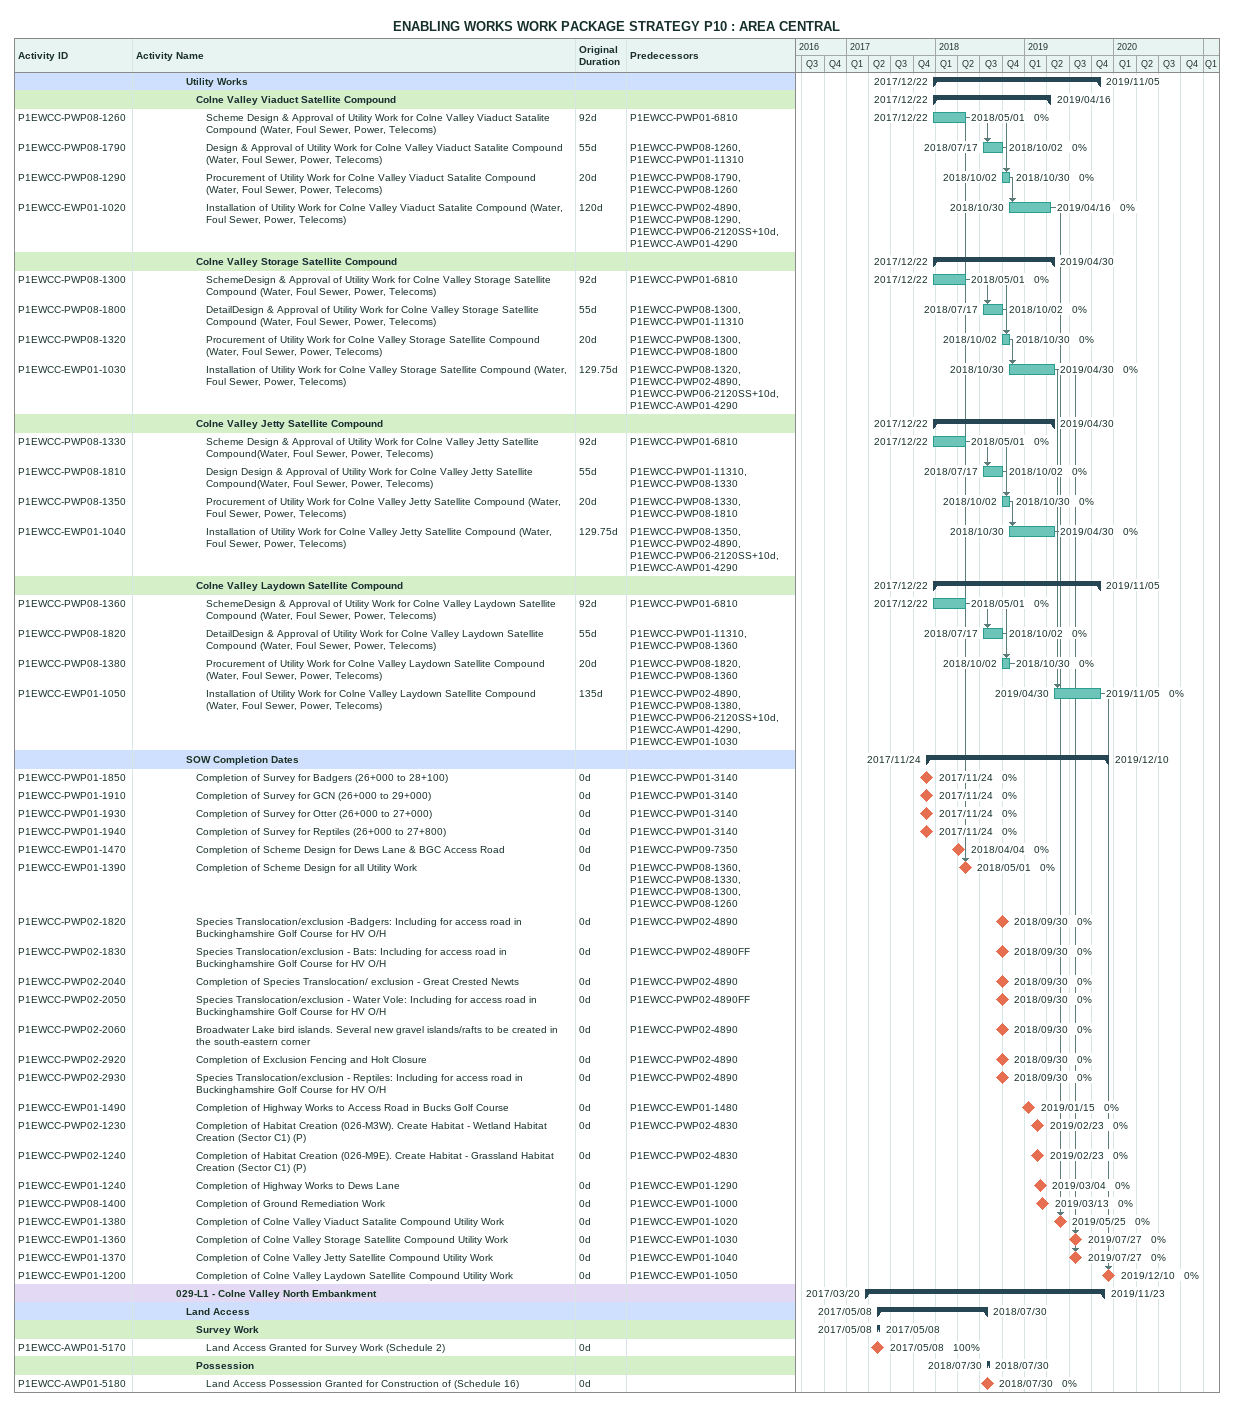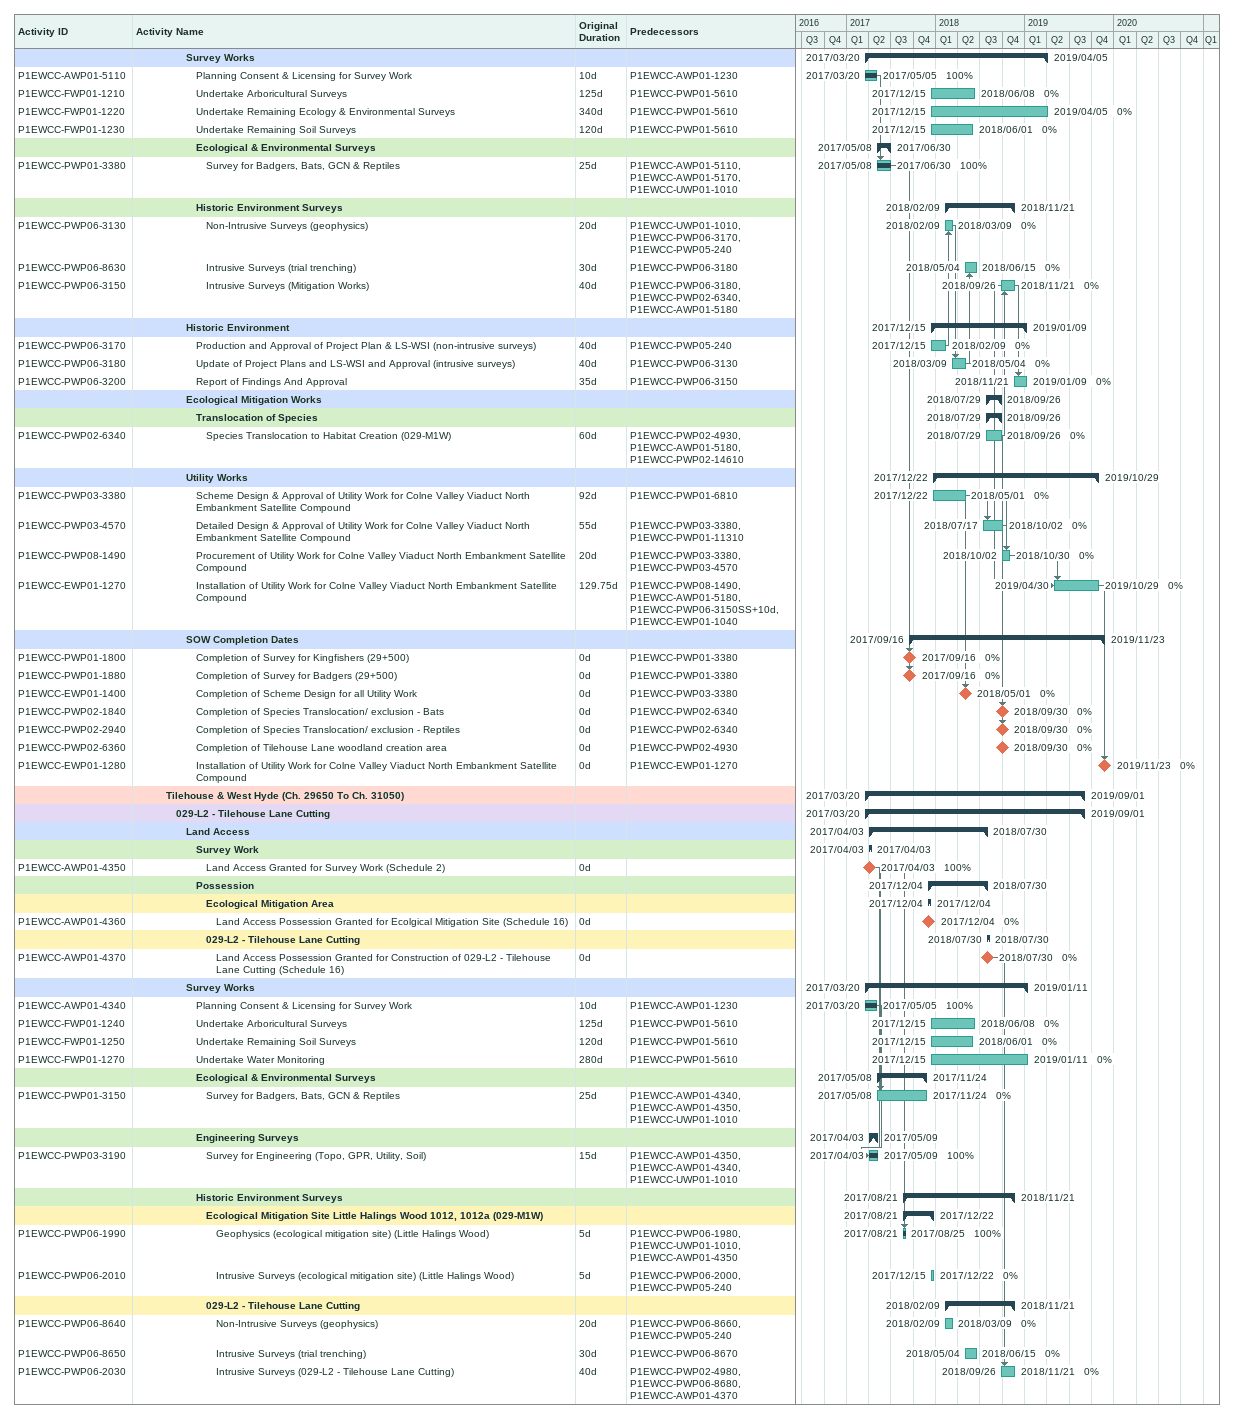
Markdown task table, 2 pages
ENABLING WORKS WORK PACKAGE STRATEGY P10 : AREA CENTRAL

| ID | Level | Task | Original duration | Start | Finish | Predecessors | % complete |
|---|---|---|---|---|---|---|---|
|  | 6 | **Utility Works** |  | 2017-12-22 | 2019-11-05 |  |  |
|  | 7 | **Colne Valley Viaduct Satellite Compound** |  | 2017-12-22 | 2019-04-16 |  |  |
| P1EWCC-PWP08-1260 | 8 | Scheme Design & Approval of Utility Work for Colne Valley Viaduct Satalite Compound (Water, Foul Sewer, Power, Telecoms) | 92d | 2017-12-22 | 2018-05-01 | P1EWCC-PWP01-6810 | 0 |
| P1EWCC-PWP08-1790 | 8 | Design & Approval of Utility Work for Colne Valley Viaduct Satalite Compound (Water, Foul Sewer, Power, Telecoms) | 55d | 2018-07-17 | 2018-10-02 | P1EWCC-PWP08-1260, P1EWCC-PWP01-11310 | 0 |
| P1EWCC-PWP08-1290 | 8 | Procurement of Utility Work for Colne Valley Viaduct Satalite Compound (Water, Foul Sewer, Power, Telecoms) | 20d | 2018-10-02 | 2018-10-30 | P1EWCC-PWP08-1790, P1EWCC-PWP08-1260 | 0 |
| P1EWCC-EWP01-1020 | 8 | Installation of Utility Work for Colne Valley Viaduct Satalite Compound (Water, Foul Sewer, Power, Telecoms) | 120d | 2018-10-30 | 2019-04-16 | P1EWCC-PWP02-4890, P1EWCC-PWP08-1290, P1EWCC-PWP06-2120SS+10d, P1EWCC-AWP01-4290 | 0 |
|  | 7 | **Colne Valley Storage Satellite Compound** |  | 2017-12-22 | 2019-04-30 |  |  |
| P1EWCC-PWP08-1300 | 8 | SchemeDesign & Approval of Utility Work for Colne Valley Storage Satellite Compound (Water, Foul Sewer, Power, Telecoms) | 92d | 2017-12-22 | 2018-05-01 | P1EWCC-PWP01-6810 | 0 |
| P1EWCC-PWP08-1800 | 8 | DetailDesign & Approval of Utility Work for Colne Valley Storage Satellite Compound (Water, Foul Sewer, Power, Telecoms) | 55d | 2018-07-17 | 2018-10-02 | P1EWCC-PWP08-1300, P1EWCC-PWP01-11310 | 0 |
| P1EWCC-PWP08-1320 | 8 | Procurement of Utility Work for Colne Valley Storage Satellite Compound (Water, Foul Sewer, Power, Telecoms) | 20d | 2018-10-02 | 2018-10-30 | P1EWCC-PWP08-1300, P1EWCC-PWP08-1800 | 0 |
| P1EWCC-EWP01-1030 | 8 | Installation of Utility Work for Colne Valley Storage Satellite Compound (Water, Foul Sewer, Power, Telecoms) | 129.75d | 2018-10-30 | 2019-04-30 | P1EWCC-PWP08-1320, P1EWCC-PWP02-4890, P1EWCC-PWP06-2120SS+10d, P1EWCC-AWP01-4290 | 0 |
|  | 7 | **Colne Valley Jetty Satellite Compound** |  | 2017-12-22 | 2019-04-30 |  |  |
| P1EWCC-PWP08-1330 | 8 | Scheme Design & Approval of Utility Work for Colne Valley Jetty Satellite Compound(Water, Foul Sewer, Power, Telecoms) | 92d | 2017-12-22 | 2018-05-01 | P1EWCC-PWP01-6810 | 0 |
| P1EWCC-PWP08-1810 | 8 | Design Design & Approval of Utility Work for Colne Valley Jetty Satellite Compound(Water, Foul Sewer, Power, Telecoms) | 55d | 2018-07-17 | 2018-10-02 | P1EWCC-PWP01-11310, P1EWCC-PWP08-1330 | 0 |
| P1EWCC-PWP08-1350 | 8 | Procurement of Utility Work for Colne Valley Jetty Satellite Compound (Water, Foul Sewer, Power, Telecoms) | 20d | 2018-10-02 | 2018-10-30 | P1EWCC-PWP08-1330, P1EWCC-PWP08-1810 | 0 |
| P1EWCC-EWP01-1040 | 8 | Installation of Utility Work for Colne Valley Jetty Satellite Compound (Water, Foul Sewer, Power, Telecoms) | 129.75d | 2018-10-30 | 2019-04-30 | P1EWCC-PWP08-1350, P1EWCC-PWP02-4890, P1EWCC-PWP06-2120SS+10d, P1EWCC-AWP01-4290 | 0 |
|  | 7 | **Colne Valley Laydown Satellite Compound** |  | 2017-12-22 | 2019-11-05 |  |  |
| P1EWCC-PWP08-1360 | 8 | SchemeDesign & Approval of Utility Work for Colne Valley Laydown Satellite Compound (Water, Foul Sewer, Power, Telecoms) | 92d | 2017-12-22 | 2018-05-01 | P1EWCC-PWP01-6810 | 0 |
| P1EWCC-PWP08-1820 | 8 | DetailDesign & Approval of Utility Work for Colne Valley Laydown Satellite Compound (Water, Foul Sewer, Power, Telecoms) | 55d | 2018-07-17 | 2018-10-02 | P1EWCC-PWP01-11310, P1EWCC-PWP08-1360 | 0 |
| P1EWCC-PWP08-1380 | 8 | Procurement of Utility Work for Colne Valley Laydown Satellite Compound (Water, Foul Sewer, Power, Telecoms) | 20d | 2018-10-02 | 2018-10-30 | P1EWCC-PWP08-1820, P1EWCC-PWP08-1360 | 0 |
| P1EWCC-EWP01-1050 | 8 | Installation of Utility Work for Colne Valley Laydown Satellite Compound (Water, Foul Sewer, Power, Telecoms) | 135d | 2019-04-30 | 2019-11-05 | P1EWCC-PWP02-4890, P1EWCC-PWP08-1380, P1EWCC-PWP06-2120SS+10d, P1EWCC-AWP01-4290, P1EWCC-EWP01-1030 | 0 |
|  | 6 | **SOW Completion Dates** |  | 2017-11-24 | 2019-12-10 |  |  |
| P1EWCC-PWP01-1850 | 7 | Completion of Survey for Badgers (26+000 to 28+100) | 0d | 2017-11-24 | 2017-11-24 | P1EWCC-PWP01-3140 | 0 |
| P1EWCC-PWP01-1910 | 7 | Completion of Survey for GCN (26+000 to 29+000) | 0d | 2017-11-24 | 2017-11-24 | P1EWCC-PWP01-3140 | 0 |
| P1EWCC-PWP01-1930 | 7 | Completion of Survey for Otter (26+000 to 27+000) | 0d | 2017-11-24 | 2017-11-24 | P1EWCC-PWP01-3140 | 0 |
| P1EWCC-PWP01-1940 | 7 | Completion of Survey for Reptiles (26+000 to 27+800) | 0d | 2017-11-24 | 2017-11-24 | P1EWCC-PWP01-3140 | 0 |
| P1EWCC-EWP01-1470 | 7 | Completion of Scheme Design for Dews Lane & BGC Access Road | 0d | 2018-04-04 | 2018-04-04 | P1EWCC-PWP09-7350 | 0 |
| P1EWCC-EWP01-1390 | 7 | Completion of Scheme Design for all Utility Work | 0d | 2018-05-01 | 2018-05-01 | P1EWCC-PWP08-1360, P1EWCC-PWP08-1330, P1EWCC-PWP08-1300, P1EWCC-PWP08-1260 | 0 |
| P1EWCC-PWP02-1820 | 7 | Species Translocation/exclusion -Badgers: Including for access road in Buckinghamshire Golf Course for HV O/H | 0d | 2018-09-30 | 2018-09-30 | P1EWCC-PWP02-4890 | 0 |
| P1EWCC-PWP02-1830 | 7 | Species Translocation/exclusion - Bats: Including for access road in Buckinghamshire Golf Course for HV O/H | 0d | 2018-09-30 | 2018-09-30 | P1EWCC-PWP02-4890FF | 0 |
| P1EWCC-PWP02-2040 | 7 | Completion of Species Translocation/ exclusion - Great Crested Newts | 0d | 2018-09-30 | 2018-09-30 | P1EWCC-PWP02-4890 | 0 |
| P1EWCC-PWP02-2050 | 7 | Species Translocation/exclusion - Water Vole: Including for access road in Buckinghamshire Golf Course for HV O/H | 0d | 2018-09-30 | 2018-09-30 | P1EWCC-PWP02-4890FF | 0 |
| P1EWCC-PWP02-2060 | 7 | Broadwater Lake bird islands. Several new gravel islands/rafts to be created in the south-eastern corner | 0d | 2018-09-30 | 2018-09-30 | P1EWCC-PWP02-4890 | 0 |
| P1EWCC-PWP02-2920 | 7 | Completion of Exclusion Fencing and Holt Closure | 0d | 2018-09-30 | 2018-09-30 | P1EWCC-PWP02-4890 | 0 |
| P1EWCC-PWP02-2930 | 7 | Species Translocation/exclusion - Reptiles: Including for access road in Buckinghamshire Golf Course for HV O/H | 0d | 2018-09-30 | 2018-09-30 | P1EWCC-PWP02-4890 | 0 |
| P1EWCC-EWP01-1490 | 7 | Completion of Highway Works to Access Road in Bucks Golf Course | 0d | 2019-01-15 | 2019-01-15 | P1EWCC-EWP01-1480 | 0 |
| P1EWCC-PWP02-1230 | 7 | Completion of Habitat Creation (026-M3W). Create Habitat - Wetland Habitat Creation (Sector C1) (P) | 0d | 2019-02-23 | 2019-02-23 | P1EWCC-PWP02-4830 | 0 |
| P1EWCC-PWP02-1240 | 7 | Completion of Habitat Creation (026-M9E). Create Habitat - Grassland Habitat Creation (Sector C1) (P) | 0d | 2019-02-23 | 2019-02-23 | P1EWCC-PWP02-4830 | 0 |
| P1EWCC-EWP01-1240 | 7 | Completion of Highway Works to Dews Lane | 0d | 2019-03-04 | 2019-03-04 | P1EWCC-EWP01-1290 | 0 |
| P1EWCC-PWP08-1400 | 7 | Completion of Ground Remediation Work | 0d | 2019-03-13 | 2019-03-13 | P1EWCC-EWP01-1000 | 0 |
| P1EWCC-EWP01-1380 | 7 | Completion of Colne Valley Viaduct Satalite Compound Utility Work | 0d | 2019-05-25 | 2019-05-25 | P1EWCC-EWP01-1020 | 0 |
| P1EWCC-EWP01-1360 | 7 | Completion of Colne Valley Storage Satellite Compound Utility Work | 0d | 2019-07-27 | 2019-07-27 | P1EWCC-EWP01-1030 | 0 |
| P1EWCC-EWP01-1370 | 7 | Completion of Colne Valley Jetty Satellite Compound Utility Work | 0d | 2019-07-27 | 2019-07-27 | P1EWCC-EWP01-1040 | 0 |
| P1EWCC-EWP01-1200 | 7 | Completion of Colne Valley Laydown Satellite Compound Utility Work | 0d | 2019-12-10 | 2019-12-10 | P1EWCC-EWP01-1050 | 0 |
|  | 5 | **029-L1 - Colne Valley North Embankment** |  | 2017-03-20 | 2019-11-23 |  |  |
|  | 6 | **Land Access** |  | 2017-05-08 | 2018-07-30 |  |  |
|  | 7 | **Survey Work** |  | 2017-05-08 | 2017-05-08 |  |  |
| P1EWCC-AWP01-5170 | 8 | Land Access Granted for Survey Work (Schedule 2) | 0d | 2017-05-08 | 2017-05-08 |  | 100 |
|  | 7 | **Possession** |  | 2018-07-30 | 2018-07-30 |  |  |
| P1EWCC-AWP01-5180 | 8 | Land Access Possession Granted for Construction of (Schedule 16) | 0d | 2018-07-30 | 2018-07-30 |  | 0 |
|  | 6 | **Survey Works** |  | 2017-03-20 | 2019-04-05 |  |  |
| P1EWCC-AWP01-5110 | 7 | Planning Consent & Licensing for Survey Work | 10d | 2017-03-20 | 2017-05-05 | P1EWCC-AWP01-1230 | 100 |
| P1EWCC-FWP01-1210 | 7 | Undertake Arboricultural Surveys | 125d | 2017-12-15 | 2018-06-08 | P1EWCC-PWP01-5610 | 0 |
| P1EWCC-FWP01-1220 | 7 | Undertake Remaining Ecology & Environmental Surveys | 340d | 2017-12-15 | 2019-04-05 | P1EWCC-PWP01-5610 | 0 |
| P1EWCC-FWP01-1230 | 7 | Undertake Remaining Soil Surveys | 120d | 2017-12-15 | 2018-06-01 | P1EWCC-PWP01-5610 | 0 |
|  | 7 | **Ecological & Environmental Surveys** |  | 2017-05-08 | 2017-06-30 |  |  |
| P1EWCC-PWP01-3380 | 8 | Survey for Badgers, Bats, GCN & Reptiles | 25d | 2017-05-08 | 2017-06-30 | P1EWCC-AWP01-5110, P1EWCC-AWP01-5170, P1EWCC-UWP01-1010 | 100 |
|  | 7 | **Historic Environment Surveys** |  | 2018-02-09 | 2018-11-21 |  |  |
| P1EWCC-PWP06-3130 | 8 | Non-Intrusive Surveys (geophysics) | 20d | 2018-02-09 | 2018-03-09 | P1EWCC-UWP01-1010, P1EWCC-PWP06-3170, P1EWCC-PWP05-240 | 0 |
| P1EWCC-PWP06-8630 | 8 | Intrusive Surveys (trial trenching) | 30d | 2018-05-04 | 2018-06-15 | P1EWCC-PWP06-3180 | 0 |
| P1EWCC-PWP06-3150 | 8 | Intrusive Surveys (Mitigation Works) | 40d | 2018-09-26 | 2018-11-21 | P1EWCC-PWP06-3180, P1EWCC-PWP02-6340, P1EWCC-AWP01-5180 | 0 |
|  | 6 | **Historic Environment** |  | 2017-12-15 | 2019-01-09 |  |  |
| P1EWCC-PWP06-3170 | 7 | Production and Approval of Project Plan & LS-WSI (non-intrusive surveys) | 40d | 2017-12-15 | 2018-02-09 | P1EWCC-PWP05-240 | 0 |
| P1EWCC-PWP06-3180 | 7 | Update of Project Plans and LS-WSI and Approval (intrusive surveys) | 40d | 2018-03-09 | 2018-05-04 | P1EWCC-PWP06-3130 | 0 |
| P1EWCC-PWP06-3200 | 7 | Report of Findings And Approval | 35d | 2018-11-21 | 2019-01-09 | P1EWCC-PWP06-3150 | 0 |
|  | 6 | **Ecological Mitigation Works** |  | 2018-07-29 | 2018-09-26 |  |  |
|  | 7 | **Translocation of Species** |  | 2018-07-29 | 2018-09-26 |  |  |
| P1EWCC-PWP02-6340 | 8 | Species Translocation to Habitat Creation (029-M1W) | 60d | 2018-07-29 | 2018-09-26 | P1EWCC-PWP02-4930, P1EWCC-AWP01-5180, P1EWCC-PWP02-14610 | 0 |
|  | 6 | **Utility Works** |  | 2017-12-22 | 2019-10-29 |  |  |
| P1EWCC-PWP03-3380 | 7 | Scheme Design & Approval of Utility Work for Colne Valley Viaduct North Embankment Satellite Compound | 92d | 2017-12-22 | 2018-05-01 | P1EWCC-PWP01-6810 | 0 |
| P1EWCC-PWP03-4570 | 7 | Detailed Design & Approval of Utility Work for Colne Valley Viaduct North Embankment Satellite Compound | 55d | 2018-07-17 | 2018-10-02 | P1EWCC-PWP03-3380, P1EWCC-PWP01-11310 | 0 |
| P1EWCC-PWP08-1490 | 7 | Procurement of Utility Work for Colne Valley Viaduct North Embankment Satellite Compound | 20d | 2018-10-02 | 2018-10-30 | P1EWCC-PWP03-3380, P1EWCC-PWP03-4570 | 0 |
| P1EWCC-EWP01-1270 | 7 | Installation of Utility Work for Colne Valley Viaduct North Embankment Satellite Compound | 129.75d | 2019-04-30 | 2019-10-29 | P1EWCC-PWP08-1490, P1EWCC-AWP01-5180, P1EWCC-PWP06-3150SS+10d, P1EWCC-EWP01-1040 | 0 |
|  | 6 | **SOW Completion Dates** |  | 2017-09-16 | 2019-11-23 |  |  |
| P1EWCC-PWP01-1800 | 7 | Completion of Survey for Kingfishers (29+500) | 0d | 2017-09-16 | 2017-09-16 | P1EWCC-PWP01-3380 | 0 |
| P1EWCC-PWP01-1880 | 7 | Completion of Survey for Badgers (29+500) | 0d | 2017-09-16 | 2017-09-16 | P1EWCC-PWP01-3380 | 0 |
| P1EWCC-EWP01-1400 | 7 | Completion of Scheme Design for all Utility Work | 0d | 2018-05-01 | 2018-05-01 | P1EWCC-PWP03-3380 | 0 |
| P1EWCC-PWP02-1840 | 7 | Completion of Species Translocation/ exclusion - Bats | 0d | 2018-09-30 | 2018-09-30 | P1EWCC-PWP02-6340 | 0 |
| P1EWCC-PWP02-2940 | 7 | Completion of Species Translocation/ exclusion - Reptiles | 0d | 2018-09-30 | 2018-09-30 | P1EWCC-PWP02-6340 | 0 |
| P1EWCC-PWP02-6360 | 7 | Completion of Tilehouse Lane woodland creation area | 0d | 2018-09-30 | 2018-09-30 | P1EWCC-PWP02-4930 | 0 |
| P1EWCC-EWP01-1280 | 7 | Installation of Utility Work for Colne Valley Viaduct North Embankment Satellite Compound | 0d | 2019-11-23 | 2019-11-23 | P1EWCC-EWP01-1270 | 0 |
|  | 4 | **Tilehouse & West Hyde (Ch. 29650 To Ch. 31050)** |  | 2017-03-20 | 2019-09-01 |  |  |
|  | 5 | **029-L2 - Tilehouse Lane Cutting** |  | 2017-03-20 | 2019-09-01 |  |  |
|  | 6 | **Land Access** |  | 2017-04-03 | 2018-07-30 |  |  |
|  | 7 | **Survey Work** |  | 2017-04-03 | 2017-04-03 |  |  |
| P1EWCC-AWP01-4350 | 8 | Land Access Granted for Survey Work (Schedule 2) | 0d | 2017-04-03 | 2017-04-03 |  | 100 |
|  | 7 | **Possession** |  | 2017-12-04 | 2018-07-30 |  |  |
|  | 8 | **Ecological Mitigation Area** |  | 2017-12-04 | 2017-12-04 |  |  |
| P1EWCC-AWP01-4360 | 9 | Land Access Possession Granted for Ecolgical Mitigation Site (Schedule 16) | 0d | 2017-12-04 | 2017-12-04 |  | 0 |
|  | 8 | **029-L2 - Tilehouse Lane Cutting** |  | 2018-07-30 | 2018-07-30 |  |  |
| P1EWCC-AWP01-4370 | 9 | Land Access Possession Granted for Construction of 029-L2 - Tilehouse Lane Cutting (Schedule 16) | 0d | 2018-07-30 | 2018-07-30 |  | 0 |
|  | 6 | **Survey Works** |  | 2017-03-20 | 2019-01-11 |  |  |
| P1EWCC-AWP01-4340 | 7 | Planning Consent & Licensing for Survey Work | 10d | 2017-03-20 | 2017-05-05 | P1EWCC-AWP01-1230 | 100 |
| P1EWCC-FWP01-1240 | 7 | Undertake Arboricultural Surveys | 125d | 2017-12-15 | 2018-06-08 | P1EWCC-PWP01-5610 | 0 |
| P1EWCC-FWP01-1250 | 7 | Undertake Remaining Soil Surveys | 120d | 2017-12-15 | 2018-06-01 | P1EWCC-PWP01-5610 | 0 |
| P1EWCC-FWP01-1270 | 7 | Undertake Water Monitoring | 280d | 2017-12-15 | 2019-01-11 | P1EWCC-PWP01-5610 | 0 |
|  | 7 | **Ecological & Environmental Surveys** |  | 2017-05-08 | 2017-11-24 |  |  |
| P1EWCC-PWP01-3150 | 8 | Survey for Badgers, Bats, GCN & Reptiles | 25d | 2017-05-08 | 2017-11-24 | P1EWCC-AWP01-4340, P1EWCC-AWP01-4350, P1EWCC-UWP01-1010 | 0 |
|  | 7 | **Engineering Surveys** |  | 2017-04-03 | 2017-05-09 |  |  |
| P1EWCC-PWP03-3190 | 8 | Survey for Engineering (Topo, GPR, Utility, Soil) | 15d | 2017-04-03 | 2017-05-09 | P1EWCC-AWP01-4350, P1EWCC-AWP01-4340, P1EWCC-UWP01-1010 | 100 |
|  | 7 | **Historic Environment Surveys** |  | 2017-08-21 | 2018-11-21 |  |  |
|  | 8 | **Ecological Mitigation Site Little Halings Wood 1012, 1012a (029-M1W)** |  | 2017-08-21 | 2017-12-22 |  |  |
| P1EWCC-PWP06-1990 | 9 | Geophysics (ecological mitigation site) (Little Halings Wood) | 5d | 2017-08-21 | 2017-08-25 | P1EWCC-PWP06-1980, P1EWCC-UWP01-1010, P1EWCC-AWP01-4350 | 100 |
| P1EWCC-PWP06-2010 | 9 | Intrusive Surveys (ecological mitigation site) (Little Halings Wood) | 5d | 2017-12-15 | 2017-12-22 | P1EWCC-PWP06-2000, P1EWCC-PWP05-240 | 0 |
|  | 8 | **029-L2 - Tilehouse Lane Cutting** |  | 2018-02-09 | 2018-11-21 |  |  |
| P1EWCC-PWP06-8640 | 9 | Non-Intrusive Surveys (geophysics) | 20d | 2018-02-09 | 2018-03-09 | P1EWCC-PWP06-8660, P1EWCC-PWP05-240 | 0 |
| P1EWCC-PWP06-8650 | 9 | Intrusive Surveys (trial trenching) | 30d | 2018-05-04 | 2018-06-15 | P1EWCC-PWP06-8670 | 0 |
| P1EWCC-PWP06-2030 | 9 | Intrusive Surveys (029-L2 - Tilehouse Lane Cutting) | 40d | 2018-09-26 | 2018-11-21 | P1EWCC-PWP02-4980, P1EWCC-PWP06-8680, P1EWCC-AWP01-4370 | 0 |
